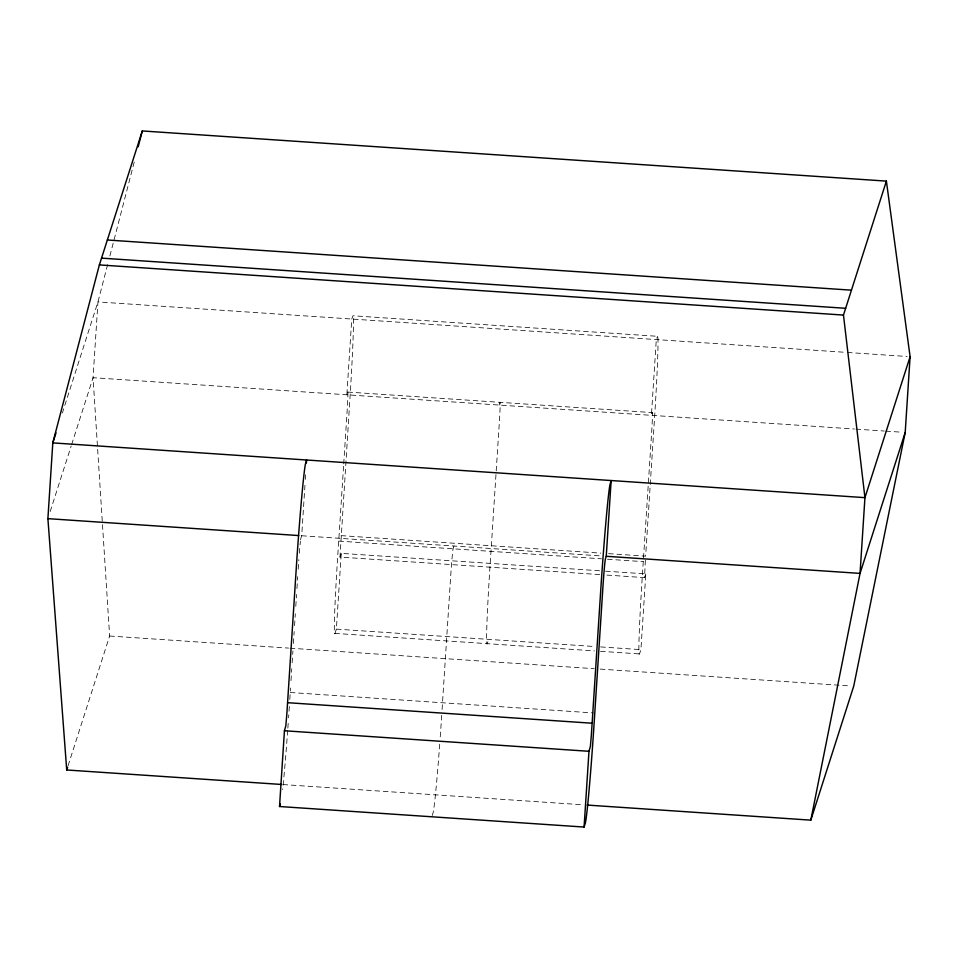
<?xml version="1.0" encoding="UTF-8"?>
<svg xmlns="http://www.w3.org/2000/svg" width="958" height="958" viewBox="0 0 958 958"><rect width="100%" height="100%" fill="white"/><g stroke="black" fill="none" stroke-linecap="round" stroke-linejoin="round"><path stroke-width="0.72" stroke-dasharray="4.79 3.59" d="M289.795 699.436A89.86 2.335 -86.1 0 0 290.226 692.502L290.514 688.048M290.993 680.623L291.759 668.732M292.142 662.792L292.909 650.913M293.387 643.477L294.166 631.597M294.549 625.658L295.315 613.767M295.794 606.342L296.561 594.463M296.944 588.523L297.71 576.632M298.201 569.208L298.393 566.238A25.447 0.659 -86.1 0 1 298.836 559.616M300.584 539.905A25.447 0.659 -86.1 0 1 300.86 538.372L301.698 535.761L304.955 485.251M305.351 479.311L305.638 474.857M599.528 570.764L341.264 553.353L336.366 629.119L335.12 632.975A89.86 2.335 -86.1 0 1 338.725 541.102L343.623 465.337M343.718 463.852L346.892 414.838A25.447 0.659 -86.1 0 0 347.694 392.193L346.856 394.804L351.754 319.038L352.975 315.769L657.535 336.306A101.943 2.658 -86.1 0 1 654.781 414.407L645.632 556.155L608.318 553.64M599.744 574.596L339.982 557.089L350.233 393.87A101.943 2.658 -86.1 0 0 352.975 315.769M605.504 571.172L645.812 573.89L640.914 649.644L639.681 653.512A89.86 2.335 -86.1 0 1 643.285 561.639L651.452 435.363A25.447 0.659 -86.1 0 0 652.242 412.718L651.404 415.329L656.302 339.575L657.535 336.306M645.369 560.298L644.53 577.614L605.719 575.004M107.643 264.576L97.956 301.926L62.378 412.994M109.883 255.954L134.467 161.124M50.175 511.536L71.167 446.033M71.622 444.608L93.058 377.691L97.956 301.926L845.902 352.352M68.078 765.705L109.631 636.016L93.058 377.691L854.44 429.016M341.264 553.353L339.982 557.089M453.972 546.024L453.134 548.635A25.447 0.659 -86.1 0 0 450.667 576.5L442.5 702.765A89.86 2.335 -86.1 0 1 441.985 711.099M499.13 405.066L499.968 402.456A25.447 0.659 -86.1 0 1 499.166 425.101L490.999 551.365A89.86 2.335 -86.1 0 0 487.394 643.249L488.652 639.333M432.214 815.498L433.04 812.923A89.86 2.335 -86.1 0 0 439.973 740.666M645.812 573.89L644.53 577.614M847.399 352.46L907.118 356.484M347.79 392.061L652.338 412.599M855.937 429.124L884.306 431.028M885.791 431.136L902.22 432.238M341.084 535.63L600.846 553.137M301.698 535.761L601.768 555.987M338.725 541.102L601.48 558.813M607.456 559.221L643.285 561.639M336.366 629.119L594.631 646.53M600.606 646.925L640.914 649.644M334.761 633.382L594.523 650.901M600.498 651.296L639.321 653.919M109.631 636.016L288.574 648.087M290.058 648.183L594.259 668.696M600.223 669.091L850.74 685.988M290.226 692.502L593.277 712.932M282.933 784.554L582.656 804.768M289.34 706.453A89.86 2.335 -86.1 0 1 288.586 717.77M288.19 723.398A89.86 2.335 -86.1 0 1 287.795 729.002M287.687 730.391A89.86 2.335 -86.1 0 1 282.646 789.56M441.71 715.315A89.86 2.335 -86.1 0 1 440.069 739.277M299.315 553.257A25.447 0.659 -86.1 0 1 300.417 541.294"/><path stroke-width="1.44" d="M306.404 462.965L306.596 459.996L305.279 464.678A101.943 2.658 -86.1 0 0 296.752 560.789L286.837 714.117L285.831 725.793L284.43 730.762L279.52 806.516L584.081 827.053L585.314 823.185A89.86 2.335 -86.1 0 0 594.774 713.039L602.941 586.763A25.447 0.659 -86.1 0 1 605.408 558.897L606.246 556.287L611.144 480.533L609.827 485.215A101.943 2.658 -86.1 0 0 601.313 581.314L591.385 734.642L590.391 746.318L588.978 751.288L584.081 827.053M281.436 784.458L66.713 769.981L47.9 518.649L52.798 442.895L99.369 264.911L142.287 130.947L886.39 181.11L910.1 356.687L905.202 432.441L853.722 686.179L810.815 820.144L587.134 805.067M810.815 820.144L860.045 573.399L905.202 432.441M138.192 146.754L142.287 130.947M55.995 432.92L52.798 442.895L864.942 497.645L910.1 356.687M66.713 769.981L67.623 767.13M279.52 806.516L280.347 803.942M606.246 556.287L860.045 573.399L864.942 497.645L843.471 315.074L886.39 181.11M107.356 240.003L851.446 290.166M101.548 258.133L845.639 308.296M99.369 264.911L843.471 315.074M47.9 518.649L298.704 535.558M287.568 702.693L592.116 723.218M284.43 730.762L588.978 751.288"/></g></svg>
